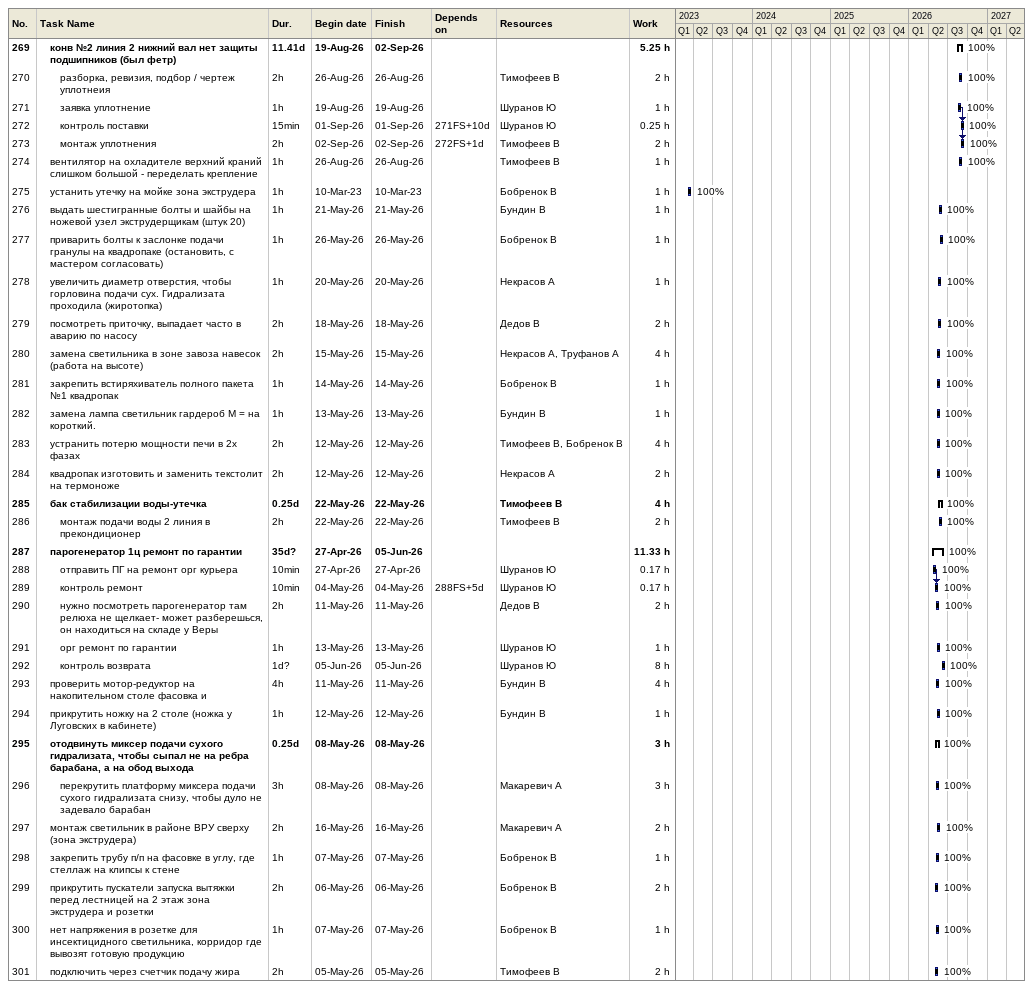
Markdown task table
| ID | Level | Task | Duration | Start | Finish | Predecessors | Resources | % complete | Work (h) |
|---|---|---|---|---|---|---|---|---|---|
| 269 | 2 | **конв №2 линия 2 нижний вал нет защиты подшипников (был фетр)** | 11.41d | 2026-08-19 | 2026-09-02 |  |  | 100 | 5.25 |
| 270 | 3 | разборка, ревизия, подбор / чертеж уплотнеия | 2h | 2026-08-26 | 2026-08-26 |  | Тимофеев В | 100 | 2 |
| 271 | 3 | заявка уплотнение | 1h | 2026-08-19 | 2026-08-19 |  | Шуранов Ю | 100 | 1 |
| 272 | 3 | контроль поставки | 15min | 2026-09-01 | 2026-09-01 | 271FS+10d | Шуранов Ю | 100 | 0.25 |
| 273 | 3 | монтаж уплотнения | 2h | 2026-09-02 | 2026-09-02 | 272FS+1d | Тимофеев В | 100 | 2 |
| 274 | 2 | вентилятор на охладителе верхний краний слишком большой - переделать крепление | 1h | 2026-08-26 | 2026-08-26 |  | Тимофеев В | 100 | 1 |
| 275 | 2 | устанить утечку на мойке зона экструдера | 1h | 2023-03-10 | 2023-03-10 |  | Бобренок В | 100 | 1 |
| 276 | 2 | выдать шестигранные болты и шайбы на ножевой узел экструдерщикам (штук 20) | 1h | 2026-05-21 | 2026-05-21 |  | Бундин В | 100 | 1 |
| 277 | 2 | приварить болты к заслонке подачи гранулы на квадропаке (остановить, с мастером согласовать) | 1h | 2026-05-26 | 2026-05-26 |  | Бобренок В | 100 | 1 |
| 278 | 2 | увеличить диаметр отверстия, чтобы горловина подачи сух. Гидрализата проходила (жиротопка) | 1h | 2026-05-20 | 2026-05-20 |  | Некрасов А | 100 | 1 |
| 279 | 2 | посмотреть приточку, выпадает часто в аварию по насосу | 2h | 2026-05-18 | 2026-05-18 |  | Дедов В | 100 | 2 |
| 280 | 2 | замена светильника в зоне завоза навесок (работа на высоте) | 2h | 2026-05-15 | 2026-05-15 |  | Некрасов А, Труфанов А | 100 | 4 |
| 281 | 2 | закрепить встиряхиватель полного пакета №1 квадропак | 1h | 2026-05-14 | 2026-05-14 |  | Бобренок В | 100 | 1 |
| 282 | 2 | замена лампа светильник гардероб М = на короткий. | 1h | 2026-05-13 | 2026-05-13 |  | Бундин В | 100 | 1 |
| 283 | 2 | устранить потерю мощности печи в 2х фазах | 2h | 2026-05-12 | 2026-05-12 |  | Тимофеев В, Бобренок В | 100 | 4 |
| 284 | 2 | квадропак изготовить и заменить текстолит на термоноже | 2h | 2026-05-12 | 2026-05-12 |  | Некрасов А | 100 | 2 |
| 285 | 2 | **бак стабилизации воды-утечка** | 0.25d | 2026-05-22 | 2026-05-22 |  | Тимофеев В | 100 | 4 |
| 286 | 3 | монтаж подачи воды 2 линия в прекондиционер | 2h | 2026-05-22 | 2026-05-22 |  | Тимофеев В | 100 | 2 |
| 287 | 2 | **парогенератор 1ц ремонт по гарантии** | 35d? | 2026-04-27 | 2026-06-05 |  |  | 100 | 11.33 |
| 288 | 3 | отправить ПГ на ремонт орг курьера | 10min | 2026-04-27 | 2026-04-27 |  | Шуранов Ю | 100 | 0.17 |
| 289 | 3 | контроль ремонт | 10min | 2026-05-04 | 2026-05-04 | 288FS+5d | Шуранов Ю | 100 | 0.17 |
| 290 | 3 | нужно посмотреть парогенератор там релюха не щелкает- может разберешься, он находиться на складе у Веры | 2h | 2026-05-11 | 2026-05-11 |  | Дедов В | 100 | 2 |
| 291 | 3 | орг ремонт по гарантии | 1h | 2026-05-13 | 2026-05-13 |  | Шуранов Ю | 100 | 1 |
| 292 | 3 | контроль возврата | 1d? | 2026-06-05 | 2026-06-05 |  | Шуранов Ю | 100 | 8 |
| 293 | 2 | проверить мотор-редуктор на накопительном столе фасовка и | 4h | 2026-05-11 | 2026-05-11 |  | Бундин В | 100 | 4 |
| 294 | 2 | прикрутить ножку на 2 столе (ножка у Луговских в кабинете) | 1h | 2026-05-12 | 2026-05-12 |  | Бундин В | 100 | 1 |
| 295 | 2 | **отодвинуть миксер подачи сухого гидрализата, чтобы сыпал не на ребра барабана, а на обод выхода** | 0.25d | 2026-05-08 | 2026-05-08 |  |  | 100 | 3 |
| 296 | 3 | перекрутить платформу миксера подачи сухого гидрализата снизу, чтобы дуло не задевало барабан | 3h | 2026-05-08 | 2026-05-08 |  | Макаревич А | 100 | 3 |
| 297 | 2 | монтаж светильник в районе ВРУ сверху (зона экструдера) | 2h | 2026-05-16 | 2026-05-16 |  | Макаревич А | 100 | 2 |
| 298 | 2 | закрепить трубу п/п на фасовке в углу, где стеллаж на клипсы к стене | 1h | 2026-05-07 | 2026-05-07 |  | Бобренок В | 100 | 1 |
| 299 | 2 | прикрутить пускатели запуска вытяжки перед лестницей на 2 этаж зона экструдера и розетки | 2h | 2026-05-06 | 2026-05-06 |  | Бобренок В | 100 | 2 |
| 300 | 2 | нет напряжения в розетке для инсектицидного светильника, корридор где вывозят готовую продукцию | 1h | 2026-05-07 | 2026-05-07 |  | Бобренок В | 100 | 1 |
| 301 | 2 | подключить через счетчик подачу жира | 2h | 2026-05-05 | 2026-05-05 |  | Тимофеев В | 100 | 2 |
